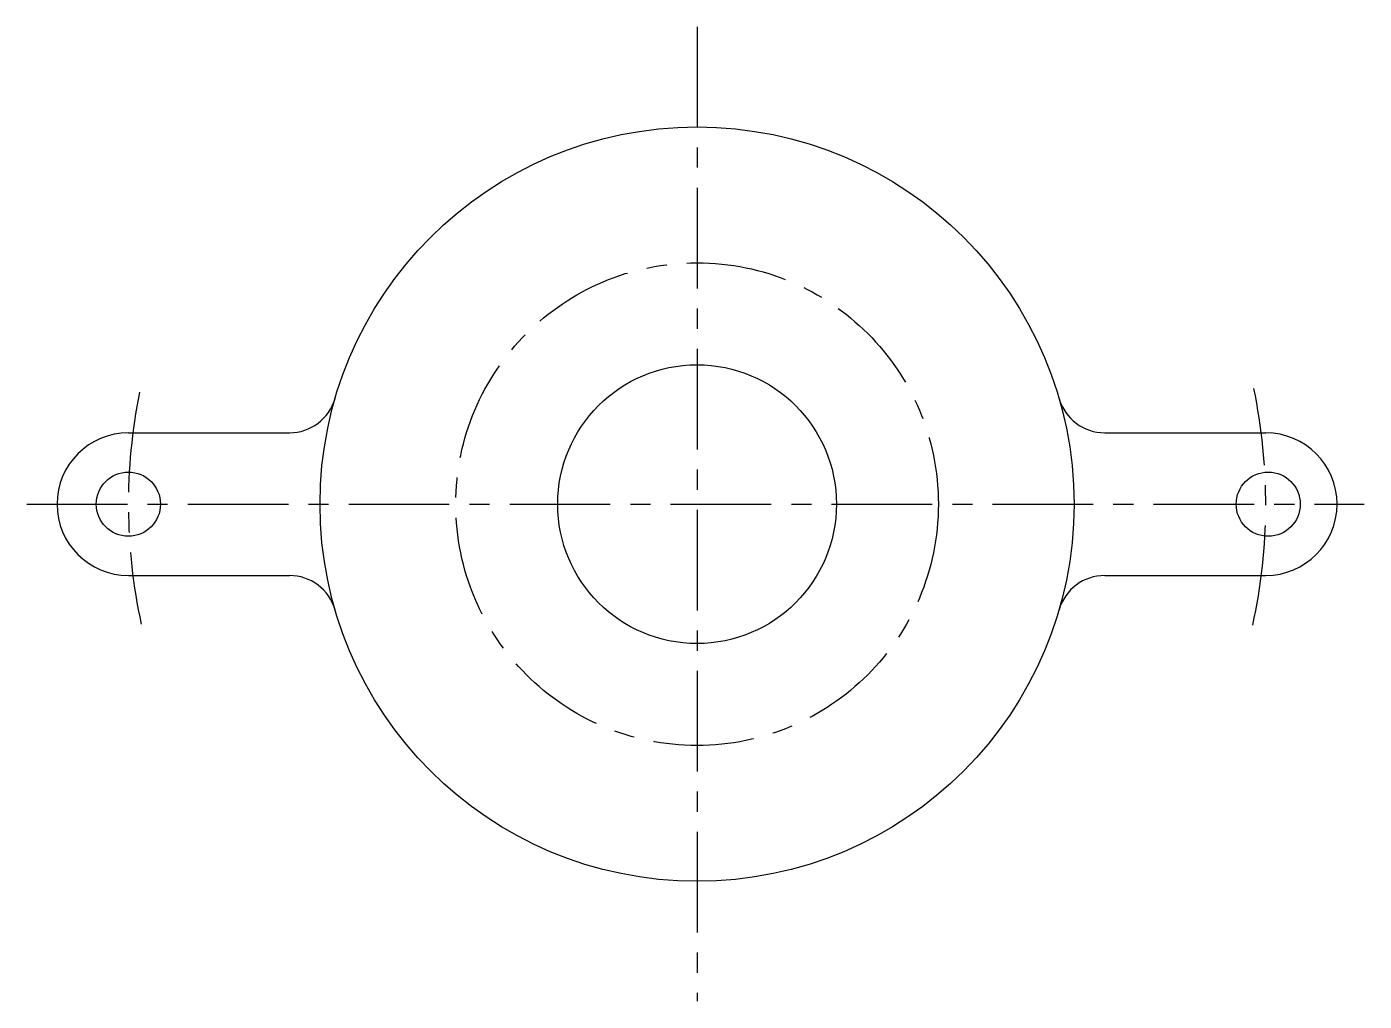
# Model space of a CAD drawing. Header units: millimetres. Extents: x -89 to 333, y 42 to 349.
import ezdxf

# ---------------------------------------------------------------- set-up
doc = ezdxf.new("R2010")
doc.units = ezdxf.units.MM
doc.linetypes.add('CENTER', pattern=[50.8, 31.75, -6.35, 6.35, -6.35])
doc.layers.add('点画线', color=1, linetype='CENTER')

msp = doc.modelspace()

# ---------------------------------------------------------------- linework, layer by layer
for p, q in [((-56.53, 221.01), (-5.69, 221.01)), ((251.58, 221.01), (302.41, 221.01)), ((-56.53, 175.99), (-5.69, 175.99)), ((251.58, 175.99), (302.41, 175.99))]:
    msp.add_line(p, q)
for centre, radius in [((122.94, 198.5), 118.99), ((122.94, 198.5), 43.98), ((-56.53, 198.5), 10.12), ((303.19, 198.5), 10.12)]:
    msp.add_circle(centre, radius)
for centre, radius, start, end in [((-5.69, 236.01), 15, 270, 343.7414), ((251.58, 236.01), 15, 196.2586, 270), ((-56.53, 198.5), 22.51, 90, 270), ((302.41, 198.5), 22.51, 270, 90), ((-5.69, 160.99), 15, 16.2586, 90), ((251.58, 160.99), 15, 90, 163.7414)]:
    msp.add_arc(centre, radius, start, end)
at = {"layer": '点画线'}
for p, q in [((122.94, 349.11), (122.94, 41.67)), ((-88.6, 198.5), (333.49, 198.5))]:
    msp.add_line(p, q, dxfattribs=at)
msp.add_circle((122.94, 198.5), 76.14, dxfattribs=at)
for start, end in [(168.6489, 192.1724), (347.7227, 11.7398)]:
    msp.add_arc((122.94, 198.5), 179.47, start, end, dxfattribs=at)

doc.saveas('drawing.dxf')
